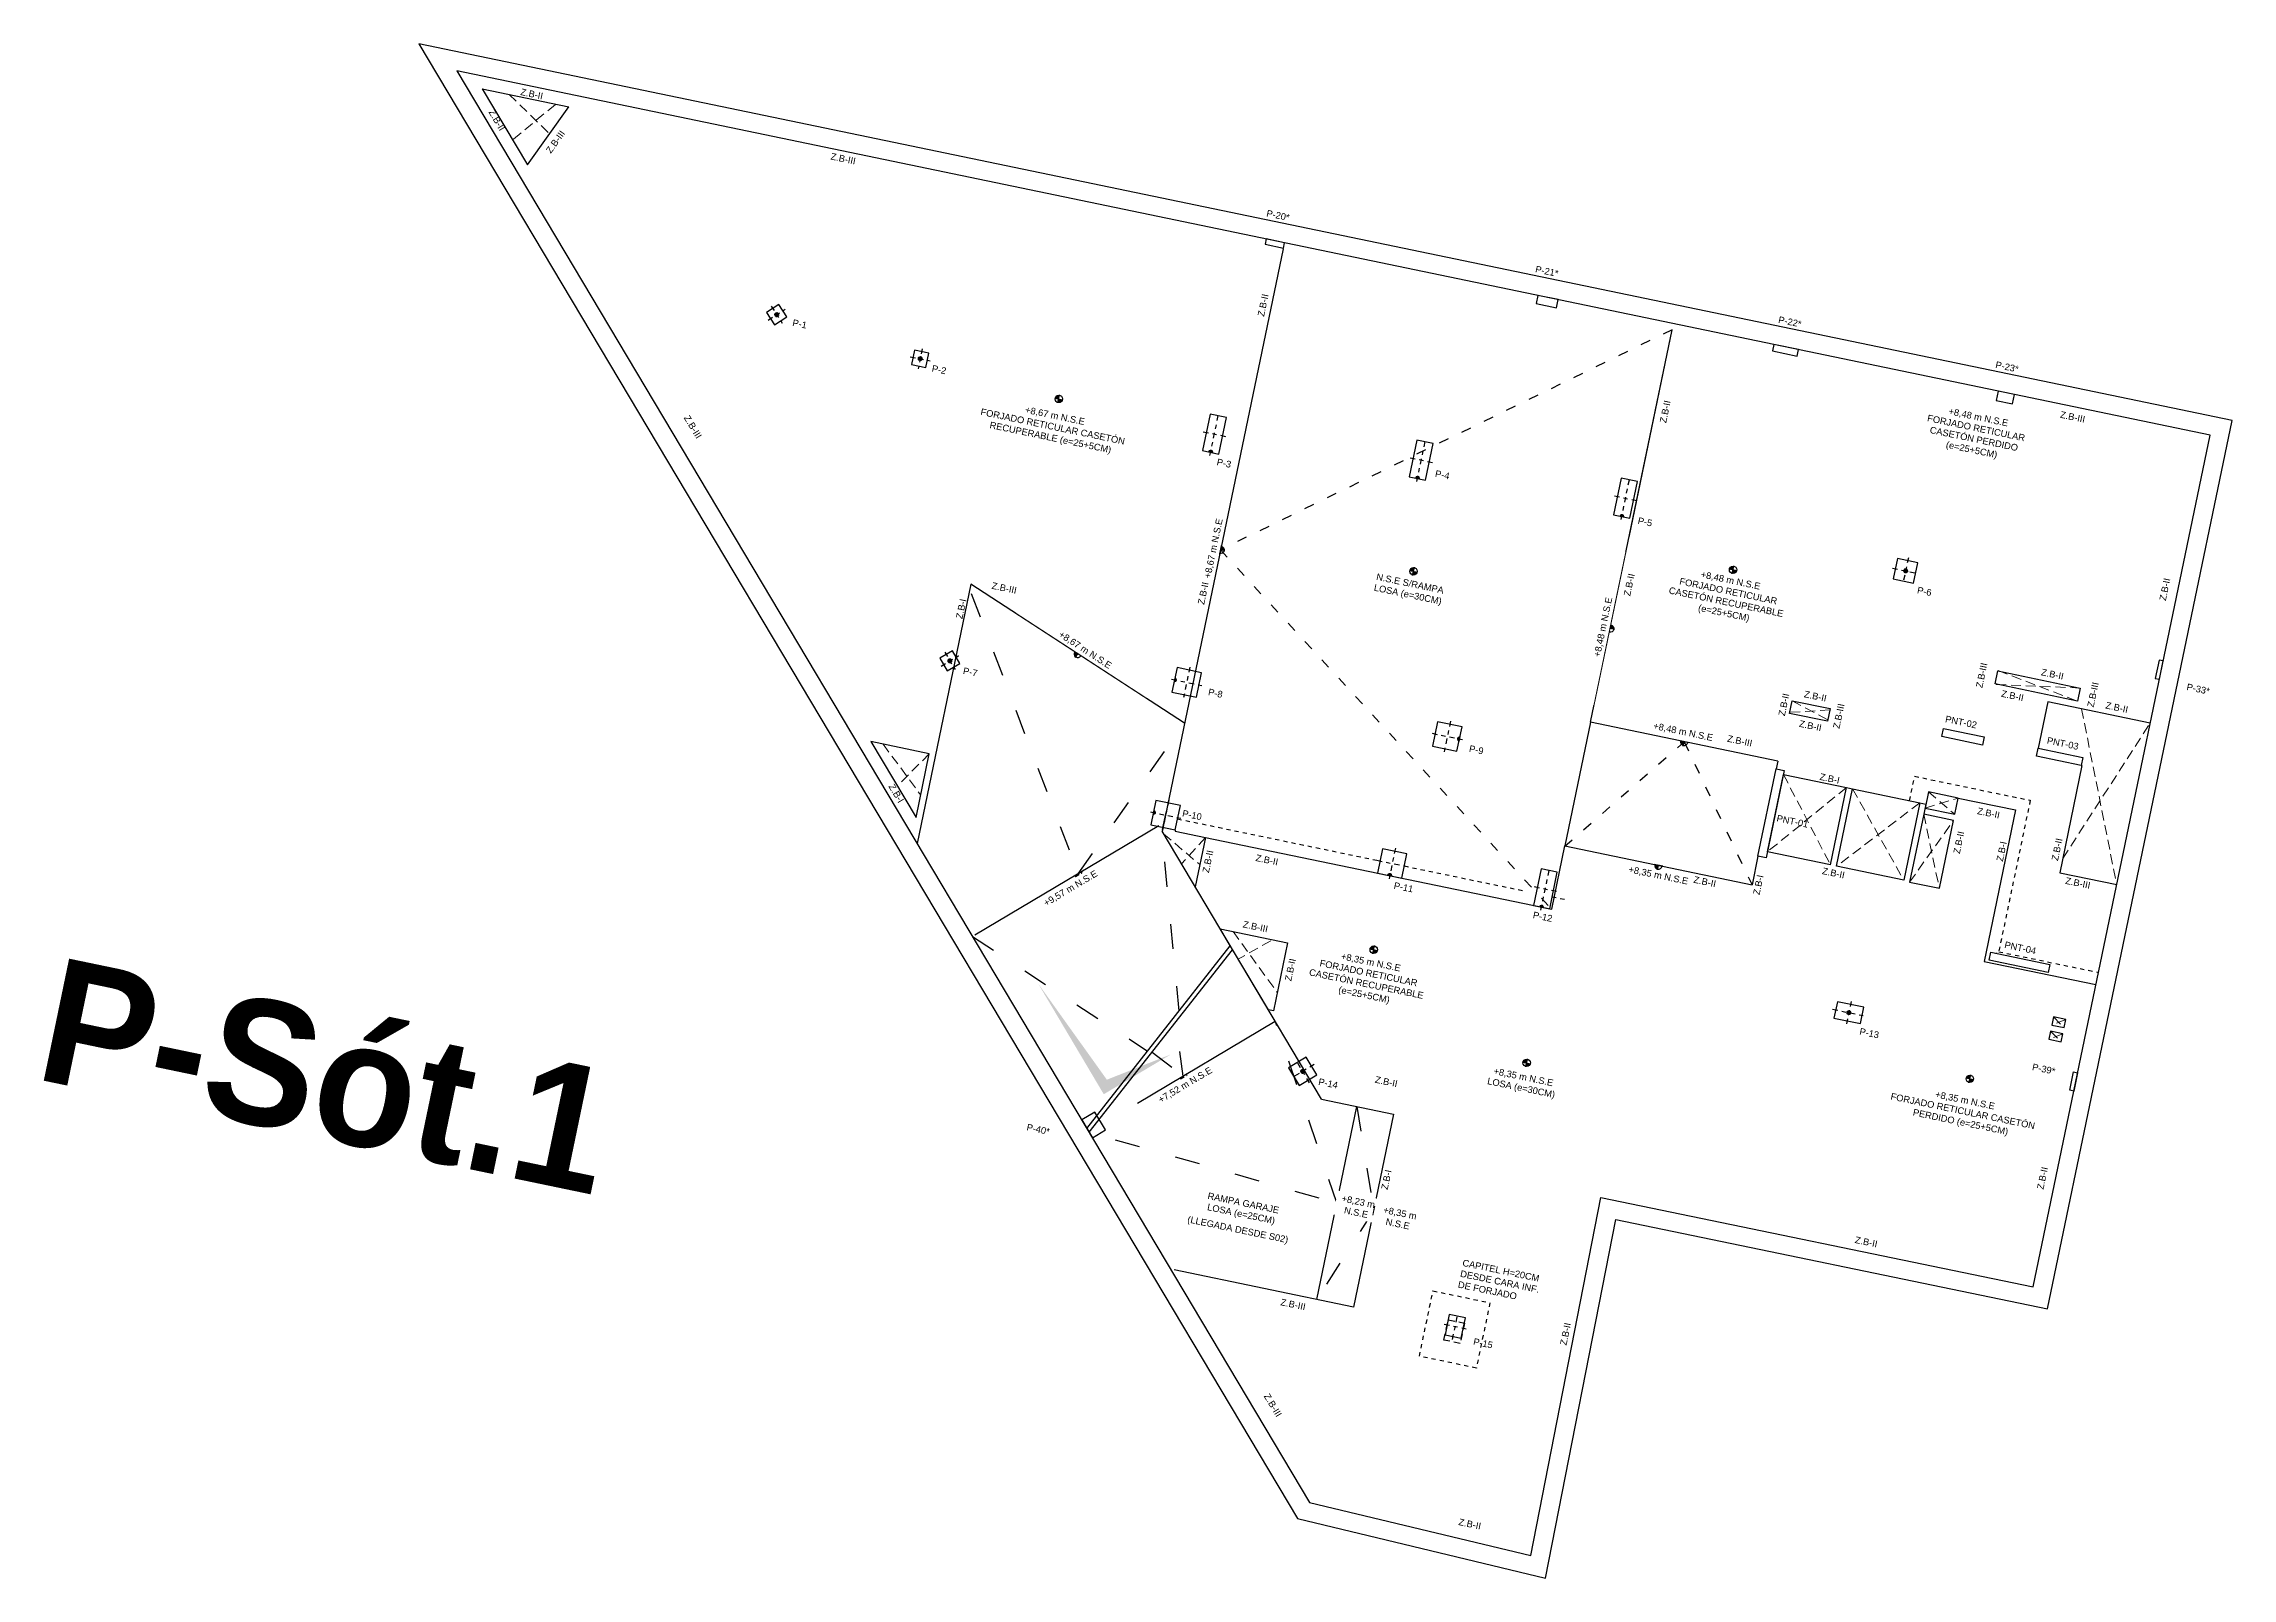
# Model space of a CAD drawing. Header units: metres. Extents: x 725601.2 to 725653.8, y 4370753.9 to 4370790.8.
import ezdxf

# ---------------------------------------------------------------- set-up
doc = ezdxf.new("R2010")
doc.units = ezdxf.units.M
for name, pattern in [('1144_EST_XREF_PLANTAS COMPLETAS$0$ACAD_ISO03W100', [30, 12, -18]), ('1144_EST_XREF_PLANTAS COMPLETAS$0$DASHDOTX2', [50.8, 25.4, -12.7, 0, -12.7]), ('1144_EST_XREF_PLANTAS COMPLETAS$0$Derribado', [0.357187, 0.238125, -0.119063]), ('1144_EST_XREF_PLANTAS COMPLETAS$0$HIDDEN', [9.525, 6.35, -3.175]), ('CYE_TRAZOS', [4, 2, -2])]:
    doc.linetypes.add(name, pattern=pattern)
for name, color, linetype in [('1144_EST_XREF_PLANTAS COMPLETAS$0$BUIN_BORDE FORJADO', 33, 'Continuous'), ('1144_EST_XREF_PLANTAS COMPLETAS$0$BUIN_EJES PILARES', 252, '1144_EST_XREF_PLANTAS COMPLETAS$0$DASHDOTX2'), ('1144_EST_XREF_PLANTAS COMPLETAS$0$BUIN_NIVELES', 1, 'Continuous'), ('1144_EST_XREF_PLANTAS COMPLETAS$0$BUIN_OCULTA', 253, 'CYE_TRAZOS'), ('1144_EST_XREF_PLANTAS COMPLETAS$0$BUIN_PANTALLA', 13, 'Continuous'), ('1144_EST_XREF_PLANTAS COMPLETAS$0$BUIN_PILARES', 1, 'Continuous'), ('1144_EST_XREF_PLANTAS COMPLETAS$0$BUIN_PROY INF', 252, '1144_EST_XREF_PLANTAS COMPLETAS$0$HIDDEN'), ('1144_EST_XREF_PLANTAS COMPLETAS$0$BUIN_SIMBOLOS', 10, 'Continuous'), ('1144_EST_XREF_PLANTAS COMPLETAS$0$BUIN_TEXTO', 7, 'Continuous'), ('1144_EST_XREF_PLANTAS COMPLETAS$0$BUIN_TEXTO PILARES', 42, 'Continuous'), ('1144_EST_XREF_PLANTAS COMPLETAS$0$BUIN_TEXTO ZUNCHOS', 10, 'Continuous')]:
    doc.layers.add(name, color=color, linetype=linetype)
for name, color, linetype, lineweight in [('1144_EST_XREF_PLANTAS COMPLETAS$0$BUIN_HUECOS', 253, '1144_EST_XREF_PLANTAS COMPLETAS$0$Derribado', 0), ('1144_EST_XREF_PLANTAS COMPLETAS$0$BUIN_PUNTO CRECIMIENTO', 10, 'Continuous', 5), ('TEXTO', 255, 'Continuous', 5)]:
    doc.layers.add(name, color=color, linetype=linetype, lineweight=lineweight)
doc.styles.add('1144_EST_XREF_PLANTAS COMPLETAS$0$Standard', font='arial.ttf')
doc.styles.add('C&E TEXTO', font='', dxfattribs={"height": 0.2})
doc.styles.get('C&E TEXTO').set_extended_font_data('CanoEscarioBody')

# ---------------------------------------------------------------- blocks, each defined once
blk = doc.blocks.new('1144_EST_XREF_PLANTAS COMPLETAS$0$COTA NIVEL MITAD')
at = {"layer": '1144_EST_XREF_PLANTAS COMPLETAS$0$BUIN_NIVELES'}
h = blk.add_hatch(color=256, dxfattribs=at)
h.dxf.hatch_style = 1
h.paths.add_polyline_path([(0.5, 0, 0.414214), (0, 0.5), (0, 0)])
for points in [[(0, 0.6), (0, 0)], [(-0.6, 0), (0.6, 0)]]:
    blk.add_lwpolyline(points, dxfattribs=at)
blk.add_arc((0, 0), 0.5, 0, 180, dxfattribs=at)
blk = doc.blocks.new('1144_EST_XREF_PLANTAS COMPLETAS$0$COTA NIVEL COMPLETA')
at = {"layer": '1144_EST_XREF_PLANTAS COMPLETAS$0$BUIN_NIVELES'}
h = blk.add_hatch(color=256, dxfattribs=at)
h.dxf.hatch_style = 1
h.paths.add_polyline_path([(0.5, 0), (0, 0), (0, -0.5, 0.414214)])
h.paths.add_polyline_path([(0, 0.5, 0.414214), (-0.5, 0), (0, 0)])
for points in [[(-0.56, 0), (0.56, 0)], [(0, -0.56), (0, 0.56)]]:
    blk.add_lwpolyline(points, dxfattribs=at)
blk.add_circle((0, 0), 0.5, dxfattribs=at)
blk = doc.blocks.new('1144_EST_XREF_PLANTAS COMPLETAS$0$8')
at = {"layer": '1144_EST_XREF_PLANTAS COMPLETAS$0$BUIN_PUNTO CRECIMIENTO'}
h = blk.add_hatch(color=256, dxfattribs=at)
h.dxf.hatch_style = 1
edge = h.paths.add_edge_path()
edge.add_line((0, 0), (-0.05, 0))
edge.add_arc((0, 0), 0.05, 0, 180, ccw=False)
edge.add_line((0.05, 0), (0, 0))
for p, q in [((-0.06, 0), (0.06, 0)), ((0, 0), (0, 0.06))]:
    blk.add_line(p, q, dxfattribs=at)
blk.add_arc((0, 0), 0.05, 0, 180, dxfattribs=at)
blk = doc.blocks.new('1144_EST_XREF_PLANTAS COMPLETAS$0$5')
at = {"layer": '1144_EST_XREF_PLANTAS COMPLETAS$0$BUIN_PUNTO CRECIMIENTO'}
h = blk.add_hatch(color=256, dxfattribs=at)
h.dxf.hatch_style = 1
h.paths.add_polyline_path([(0.05, 0, 1), (-0.05, 0, 1)])
for p, q in [((-0.06, 0), (0.06, 0)), ((0, 0.06), (0, -0.06))]:
    blk.add_line(p, q, dxfattribs=at)
blk.add_circle((0, 0), 0.05, dxfattribs=at)
blk = doc.blocks.new('1144_EST_XREF_PLANTAS COMPLETAS$0$90x40_CONT')
at = {"layer": '1144_EST_XREF_PLANTAS COMPLETAS$0$BUIN_EJES PILARES', "ltscale": 0.005}
for p, q in [((-0.525, 0), (0.525, 0)), ((0, 0.275), (0, -0.275))]:
    blk.add_line(p, q, dxfattribs=at)
at = {"layer": '1144_EST_XREF_PLANTAS COMPLETAS$0$BUIN_PILARES'}
blk.add_lwpolyline([(-0.45, -0.2), (0.45, -0.2), (0.45, 0.2), (-0.45, 0.2)], close=True, dxfattribs=at)
blk = doc.blocks.new('1144_EST_XREF_PLANTAS COMPLETAS$0$60x60_CONT')
at = {"layer": '1144_EST_XREF_PLANTAS COMPLETAS$0$BUIN_EJES PILARES', "ltscale": 0.005}
for p, q in [((-0.375, 0), (0.375, 0)), ((0, 0.375), (0, -0.375))]:
    blk.add_line(p, q, dxfattribs=at)
at = {"layer": '1144_EST_XREF_PLANTAS COMPLETAS$0$BUIN_PILARES'}
blk.add_lwpolyline([(-0.3, -0.3), (0.3, -0.3), (0.3, 0.3), (-0.3, 0.3)], close=True, dxfattribs=at)
blk = doc.blocks.new('1144_EST_XREF_PLANTAS COMPLETAS$0$50x50_CONT')
at = {"layer": '1144_EST_XREF_PLANTAS COMPLETAS$0$BUIN_EJES PILARES', "ltscale": 0.005}
for p, q in [((-0.325, 0), (0.325, 0)), ((0, 0.325), (0, -0.325))]:
    blk.add_line(p, q, dxfattribs=at)
at = {"layer": '1144_EST_XREF_PLANTAS COMPLETAS$0$BUIN_PILARES'}
blk.add_lwpolyline([(-0.25, -0.25), (0.25, -0.25), (0.25, 0.25), (-0.25, 0.25)], close=True, dxfattribs=at)
blk = doc.blocks.new('1144_EST_XREF_PLANTAS COMPLETAS$0$40x65_CONT')
at = {"layer": '1144_EST_XREF_PLANTAS COMPLETAS$0$BUIN_EJES PILARES', "ltscale": 0.005}
for p, q in [((-0.4, 0), (0.4, 0)), ((0, 0.275), (0, -0.275))]:
    blk.add_line(p, q, dxfattribs=at)
at = {"layer": '1144_EST_XREF_PLANTAS COMPLETAS$0$BUIN_PILARES'}
blk.add_lwpolyline([(-0.325, -0.2), (0.325, -0.2), (0.325, 0.2), (-0.325, 0.2)], close=True, dxfattribs=at)
blk = doc.blocks.new('1144_EST_XREF_PLANTAS COMPLETAS$0$35x35_CONT')
at = {"layer": '1144_EST_XREF_PLANTAS COMPLETAS$0$BUIN_EJES PILARES', "ltscale": 0.005}
for p, q in [((-0.245, 0), (0.245, 0)), ((0, 0.245), (0, -0.245))]:
    blk.add_line(p, q, dxfattribs=at)
at = {"layer": '1144_EST_XREF_PLANTAS COMPLETAS$0$BUIN_PILARES'}
blk.add_lwpolyline([(-0.175, -0.175), (0.175, -0.175), (0.175, 0.175), (-0.175, 0.175)], close=True, dxfattribs=at)
blk = doc.blocks.new('1144_EST_XREF_PLANTAS COMPLETAS$0$50x40_CONT')
at = {"layer": '1144_EST_XREF_PLANTAS COMPLETAS$0$BUIN_EJES PILARES', "ltscale": 0.005}
for p, q in [((0, 0.27), (0, -0.27)), ((-0.32, 0), (0.32, 0))]:
    blk.add_line(p, q, dxfattribs=at)
at = {"layer": '1144_EST_XREF_PLANTAS COMPLETAS$0$BUIN_PILARES'}
blk.add_lwpolyline([(-0.25, -0.2), (0.25, -0.2), (0.25, 0.2), (-0.25, 0.2)], close=True, dxfattribs=at)

msp = doc.modelspace()

# ---------------------------------------------------------------- hatches: boundary and pattern name
at = {"layer": '1144_EST_XREF_PLANTAS COMPLETAS$0$BUIN_HUECOS'}
h = msp.add_hatch(color=256, dxfattribs=at)
h.dxf.hatch_style = 1
h.paths.add_polyline_path([(725626.747, 4370765.859), (725625.096, 4370768.168), (725626.672, 4370765.51), (725628.291, 4370766.47)])

# ---------------------------------------------------------------- linework, layer by layer
at = {"layer": '1144_EST_XREF_PLANTAS COMPLETAS$0$BUIN_BORDE FORJADO'}
for p, q in [((725611.711, 4370789.706), (725613.802, 4370789.272)), ((725611.711, 4370789.706), (725612.803, 4370787.873)), ((725612.803, 4370787.873), (725613.802, 4370789.272)), ((725630.986, 4370785.853), (725628.074, 4370771.842)), ((725638.386, 4370774.459), (725640.35, 4370783.907)), ((725639.313, 4370778.917), (725640.317, 4370783.748)), ((725623.477, 4370777.781), (725622.179, 4370771.544)), ((725628.614, 4370774.439), (725623.477, 4370777.781)), ((725649.387, 4370774.954), (725649.155, 4370773.84)), ((725651.854, 4370774.441), (725649.387, 4370774.954)), ((725638.386, 4370774.459), (725637.768, 4370771.484)), ((725642.89, 4370773.523), (725638.386, 4370774.459)), ((725642.89, 4370773.523), (725642.852, 4370773.342)), ((725650.211, 4370773.416), (725649.676, 4370770.841)), ((725650.192, 4370773.42), (725650.211, 4370773.416)), ((725644.159, 4370771.028), (725644.545, 4370772.888)), ((725644.306, 4370770.997), (725644.692, 4370772.858)), ((725644.545, 4370772.888), (725644.692, 4370772.858)), ((725646.308, 4370772.522), (725646.455, 4370772.491)), ((725646.455, 4370772.491), (725646.404, 4370772.246)), ((725647.23, 4370772.636), (725648.611, 4370772.35)), ((725627.997, 4370771.972), (725623.572, 4370769.335)), ((725628.166, 4370772.285), (725628.081, 4370771.877)), ((725648.611, 4370772.35), (725647.854, 4370768.707)), ((725631.915, 4370765.39), (725628.074, 4370771.842)), ((725629.119, 4370771.69), (725637.451, 4370769.959)), ((725637.451, 4370769.959), (725637.768, 4370771.484)), ((725637.768, 4370771.484), (725642.272, 4370770.548)), ((725642.415, 4370771.237), (725642.272, 4370770.548)), ((725649.676, 4370770.841), (725651.047, 4370770.556)), ((725626.263, 4370764.687), (725629.716, 4370769.082)), ((725626.319, 4370764.594), (725629.772, 4370768.988)), ((725647.854, 4370768.707), (725650.546, 4370768.148)), ((725627.487, 4370765.293), (725630.798, 4370767.265)), ((725631.796, 4370760.573), (725632.761, 4370765.214)), ((725631.915, 4370765.39), (725633.647, 4370765.03)), ((725633.647, 4370765.03), (725632.683, 4370760.389)), ((725632.683, 4370760.389), (725628.368, 4370761.285))]:
    msp.add_line(p, q, dxfattribs=at)
for points in [[(725648.189, 4370775.696), (725650.169, 4370775.284), (725650.103, 4370774.971), (725648.124, 4370775.382)], [(725643.24, 4370774.977), (725644.154, 4370774.788), (725644.091, 4370774.484), (725643.177, 4370774.674)], [(725646.516, 4370772.785), (725646.434, 4370772.393), (725647.149, 4370772.245), (725647.23, 4370772.636)], [(725646.404, 4370772.246), (725646.064, 4370770.614), (725646.779, 4370770.465), (725647.118, 4370772.098)], [(725631.094, 4370769.15), (725630.753, 4370767.514), (725630.637, 4370767.538), (725629.474, 4370769.489)], [(725649.486, 4370767.173), (725649.78, 4370767.112), (725649.82, 4370767.308), (725649.527, 4370767.369)], [(725649.415, 4370766.831), (725649.709, 4370766.769), (725649.749, 4370766.965), (725649.456, 4370767.026)]]:
    msp.add_lwpolyline(points, close=True, dxfattribs=at)
for points in [[(725621.068, 4370773.997), (725622.156, 4370772.17), (725622.475, 4370773.704), (725621.068, 4370773.997)], [(725644.159, 4370771.028), (725642.641, 4370771.343), (725643.028, 4370773.203), (725644.545, 4370772.888)], [(725644.692, 4370772.858), (725646.308, 4370772.522), (725645.921, 4370770.661), (725644.306, 4370770.997)], [(725628.082, 4370771.936), (725628.394, 4370771.871), (725628.388, 4370771.842)], [(725628.388, 4370771.842), (725629.119, 4370771.69), (725628.872, 4370770.5), (725628.872, 4370770.5)]]:
    msp.add_lwpolyline(points, dxfattribs=at)
msp.add_arc((725648.161, 4370768.909), 0.01, 168.2591, 258.2591, dxfattribs=at)
at = {"layer": '1144_EST_XREF_PLANTAS COMPLETAS$0$BUIN_HUECOS'}
for p, q in [((725612.366, 4370789.57), (725613.331, 4370788.627)), ((725613.476, 4370789.327), (725612.445, 4370788.475)), ((725648.191, 4370775.705), (725650.103, 4370774.971)), ((725650.169, 4370775.284), (725648.121, 4370775.37)), ((725644.147, 4370774.756), (725643.186, 4370774.7)), ((725643.24, 4370774.977), (725644.097, 4370774.513)), ((725650.2, 4370774.785), (725651.047, 4370770.556)), ((725649.747, 4370771.181), (725651.854, 4370774.441)), ((725621.363, 4370773.936), (725622.267, 4370772.705)), ((725622.475, 4370773.704), (725621.715, 4370772.944)), ((725643.028, 4370773.203), (725644.159, 4370771.028)), ((725644.545, 4370772.888), (725642.641, 4370771.343)), ((725646.308, 4370772.522), (725644.306, 4370770.997)), ((725644.692, 4370772.858), (725645.921, 4370770.662)), ((725646.434, 4370772.393), (725647.231, 4370772.636)), ((725646.516, 4370772.785), (725647.149, 4370772.245)), ((725646.064, 4370770.614), (725647.119, 4370772.098)), ((725646.404, 4370772.246), (725646.779, 4370770.466)), ((725628.11, 4370771.779), (725628.983, 4370771.034)), ((725629.119, 4370771.69), (725628.543, 4370771.053)), ((725629.783, 4370769.425), (725630.846, 4370767.958)), ((725630.69, 4370769.204), (725629.909, 4370768.761))]:
    msp.add_line(p, q, dxfattribs=at)
for points in [[(725649.82, 4370767.308), (725649.486, 4370767.173)], [(725649.527, 4370767.369), (725649.78, 4370767.112)], [(725649.749, 4370766.965), (725649.415, 4370766.831)], [(725649.456, 4370767.026), (725649.709, 4370766.769)]]:
    msp.add_lwpolyline(points, dxfattribs=at)
at = {"layer": '1144_EST_XREF_PLANTAS COMPLETAS$0$BUIN_OCULTA', "ltscale": 0.05}
for p, q in [((725646.063, 4370772.573), (725646.185, 4370773.16)), ((725646.185, 4370773.16), (725648.966, 4370772.582)), ((725648.966, 4370772.582), (725648.209, 4370768.94)), ((725628.449, 4370772.136), (725633.319, 4370771.124)), ((725633.906, 4370771.002), (725636.826, 4370770.395)), ((725637.463, 4370770.263), (725637.757, 4370770.202)), ((725648.209, 4370768.94), (725650.607, 4370768.441))]:
    msp.add_line(p, q, dxfattribs=at)
at = {"layer": '1144_EST_XREF_PLANTAS COMPLETAS$0$BUIN_OCULTA', "ltscale": 0.025}
msp.add_lwpolyline([(725635.965, 4370760.492), (725635.638, 4370758.92), (725634.268, 4370759.205), (725634.594, 4370760.777)], close=True, dxfattribs=at)
at = {"layer": '1144_EST_XREF_PLANTAS COMPLETAS$0$BUIN_PANTALLA'}
for points in [[(725646.88, 4370774.313), (725647.859, 4370774.109), (725647.818, 4370773.913), (725646.839, 4370774.117)], [(725649.155, 4370773.84), (725650.232, 4370773.616), (725650.192, 4370773.42), (725649.115, 4370773.644)], [(725642.852, 4370773.342), (725643.048, 4370773.301), (725642.611, 4370771.196), (725642.415, 4370771.237)], [(725648.019, 4370768.928), (725649.438, 4370768.633), (725649.398, 4370768.438), (725647.978, 4370768.733)]]:
    msp.add_lwpolyline(points, close=True, dxfattribs=at)
at = {"layer": '1144_EST_XREF_PLANTAS COMPLETAS$0$BUIN_PILARES'}
for points in [[(725630.554, 4370785.964), (725630.994, 4370785.872), (725631.021, 4370785.999), (725630.58, 4370786.091)], [(725637.08, 4370784.536), (725637.569, 4370784.434), (725637.61, 4370784.63), (725637.12, 4370784.732)], [(725642.766, 4370783.395), (725643.354, 4370783.273), (725643.386, 4370783.43), (725642.799, 4370783.552)], [(725651.976, 4370775.516), (725652.074, 4370775.496), (725652.165, 4370775.936), (725652.067, 4370775.957)], [(725650.008, 4370766.048), (725650.106, 4370766.028), (725650.014, 4370765.587), (725649.916, 4370765.608)], [(725626.398, 4370764.462), (725626.713, 4370764.65), (725626.457, 4370765.079), (725626.142, 4370764.891)]]:
    msp.add_lwpolyline(points, close=True, dxfattribs=at)
at = {"layer": '1144_EST_XREF_PLANTAS COMPLETAS$0$BUIN_PROY INF', "ltscale": 0.025}
msp.add_lwpolyline([(725634.961, 4370760.082), (725635.352, 4370760.001), (725635.25, 4370759.511), (725634.859, 4370759.592)], close=True, dxfattribs=at)
at = {"layer": '1144_EST_XREF_PLANTAS COMPLETAS$0$BUIN_SIMBOLOS', "color": 253, "linetype": '1144_EST_XREF_PLANTAS COMPLETAS$0$ACAD_ISO03W100', "ltscale": 0.02}
for p, q in [((725640.35, 4370783.907), (725629.48, 4370778.608)), ((725629.48, 4370778.608), (725637.451, 4370769.959)), ((725637.767, 4370771.476), (725640.638, 4370773.991)), ((725640.638, 4370773.991), (725642.272, 4370770.548))]:
    msp.add_line(p, q, dxfattribs=at)
at = {"layer": '1144_EST_XREF_PLANTAS COMPLETAS$0$BUIN_SIMBOLOS', "linetype": '1144_EST_XREF_PLANTAS COMPLETAS$0$ACAD_ISO03W100', "ltscale": 0.05}
for p, q in [((725623.483, 4370777.557), (725626.057, 4370770.816)), ((725626.057, 4370770.816), (725628.614, 4370774.439)), ((725628.485, 4370767.515), (725628.065, 4370771.855)), ((725623.515, 4370769.302), (725627.726, 4370766.548)), ((725628.587, 4370765.947), (725628.396, 4370767.237)), ((725627.834, 4370766.523), (725628.587, 4370765.947))]:
    msp.add_line(p, q, dxfattribs=at)
msp.add_lwpolyline([(725632.761, 4370765.214), (725633.165, 4370762.709), (725631.797, 4370760.573)], dxfattribs=at)

# ---------------------------------------------------------------- block references
at = {"layer": '1144_EST_XREF_PLANTAS COMPLETAS$0$BUIN_NIVELES'}
for name, p, xscale, yscale, zscale, rotation in [('1144_EST_XREF_PLANTAS COMPLETAS$0$COTA NIVEL COMPLETA', (725625.59, 4370782.242), 0.1799999999999997, 0.1799999999999997, 0.1799999999999997, 348.2591254193135), ('1144_EST_XREF_PLANTAS COMPLETAS$0$COTA NIVEL MITAD', (725629.48, 4370778.608), -0.180000000000001, 0.180000000000001, 0.180000000000001, 258.2591254193134), ('1144_EST_XREF_PLANTAS COMPLETAS$0$COTA NIVEL COMPLETA', (725634.126, 4370778.093), 0.1799999999999997, 0.1799999999999997, 0.1799999999999997, 348.2591254193135), ('1144_EST_XREF_PLANTAS COMPLETAS$0$COTA NIVEL MITAD', (725638.855, 4370776.714), -0.180000000000001, 0.180000000000001, 0.180000000000001, 258.2591254193134), ('1144_EST_XREF_PLANTAS COMPLETAS$0$COTA NIVEL MITAD', (725626.046, 4370776.11), 0.180000000000001, 0.180000000000001, 0.180000000000001, 146.9519706662662), ('1144_EST_XREF_PLANTAS COMPLETAS$0$COTA NIVEL MITAD', (725640.638, 4370773.991), 0.180000000000001, 0.180000000000001, 0.180000000000001, 168.2591254193135), ('1144_EST_XREF_PLANTAS COMPLETAS$0$COTA NIVEL MITAD', (725626.057, 4370770.816), 0.180000000000001, 0.180000000000001, 0.180000000000001, 210.7866796341829), ('1144_EST_XREF_PLANTAS COMPLETAS$0$COTA NIVEL COMPLETA', (725633.169, 4370768.986), 0.1799999999999997, 0.1799999999999997, 0.1799999999999997, 348.2591254193135), ('1144_EST_XREF_PLANTAS COMPLETAS$0$COTA NIVEL COMPLETA', (725636.849, 4370766.264), 0.1799999999999997, 0.1799999999999997, 0.1799999999999997, 348.2591254193135), ('1144_EST_XREF_PLANTAS COMPLETAS$0$COTA NIVEL MITAD', (725628.587, 4370765.947), 0.180000000000001, 0.180000000000001, 0.180000000000001, 210.7866796341829), ('1144_EST_XREF_PLANTAS COMPLETAS$0$COTA NIVEL COMPLETA', (725647.513, 4370765.881), 0.1799999999999997, 0.1799999999999997, 0.1799999999999997, 348.2591254193135), ('1144_EST_XREF_PLANTAS COMPLETAS$0$COTA NIVEL MITAD', (725632.279, 4370762.893), 0.180000000000001, 0.180000000000001, 0.180000000000001, 258.2555894225741)]:
    msp.add_blockref(name, p, dxfattribs=dict(at, xscale=xscale, yscale=yscale, zscale=zscale, rotation=rotation))
at = {"layer": '1144_EST_XREF_PLANTAS COMPLETAS$0$BUIN_PILARES'}
for name, p, rotation in [('1144_EST_XREF_PLANTAS COMPLETAS$0$35x35_CONT', (725618.802, 4370784.27), 33.25912376939137), ('1144_EST_XREF_PLANTAS COMPLETAS$0$35x35_CONT', (725622.256, 4370783.208), 348.2591254193135), ('1144_EST_XREF_PLANTAS COMPLETAS$0$90x40_CONT', (725629.335, 4370781.396), 78.25912541931346), ('1144_EST_XREF_PLANTAS COMPLETAS$0$90x40_CONT', (725634.312, 4370780.77), 78.25912541931346), ('1144_EST_XREF_PLANTAS COMPLETAS$0$90x40_CONT', (725639.228, 4370779.851), 78.25912541931346), ('1144_EST_XREF_PLANTAS COMPLETAS$0$50x50_CONT', (725645.967, 4370778.103), 348.2591254193135), ('1144_EST_XREF_PLANTAS COMPLETAS$0$35x35_CONT', (725622.969, 4370775.938), 30.67094889993989), ('1144_EST_XREF_PLANTAS COMPLETAS$0$60x60_CONT', (725628.669, 4370775.421), 348.2591254193135), ('1144_EST_XREF_PLANTAS COMPLETAS$0$60x60_CONT', (725634.939, 4370774.119), 348.2591254193135), ('1144_EST_XREF_PLANTAS COMPLETAS$0$60x60_CONT', (725633.613, 4370771.063), 348.2591254193135), ('1144_EST_XREF_PLANTAS COMPLETAS$0$90x40_CONT', (725637.298, 4370770.45), 78.25912541931346), ('1144_EST_XREF_PLANTAS COMPLETAS$0$40x65_CONT', (725644.603, 4370767.473), 348.2591254193135), ('1144_EST_XREF_PLANTAS COMPLETAS$0$50x50_CONT', (725631.46, 4370766.061), 210.8077815315638), ('1144_EST_XREF_PLANTAS COMPLETAS$0$50x40_CONT', (725635.131, 4370759.921), 78.25912541931346)]:
    msp.add_blockref(name, p, dxfattribs=dict(at, rotation=rotation))
at = {"layer": '1144_EST_XREF_PLANTAS COMPLETAS$0$BUIN_PUNTO CRECIMIENTO'}
for name, p, rotation in [('1144_EST_XREF_PLANTAS COMPLETAS$0$5', (725618.802, 4370784.27), 348.2591254193135), ('1144_EST_XREF_PLANTAS COMPLETAS$0$5', (725622.256, 4370783.208), 348.2591254193135), ('1144_EST_XREF_PLANTAS COMPLETAS$0$8', (725629.244, 4370780.956), 348.2591254193135), ('1144_EST_XREF_PLANTAS COMPLETAS$0$8', (725634.22, 4370780.33), 348.2591254193135), ('1144_EST_XREF_PLANTAS COMPLETAS$0$8', (725639.136, 4370779.41), 348.2591254193135), ('1144_EST_XREF_PLANTAS COMPLETAS$0$5', (725645.967, 4370778.103), 348.2591254193135), ('1144_EST_XREF_PLANTAS COMPLETAS$0$5', (725622.969, 4370775.938), 30.80491286006732), ('1144_EST_XREF_PLANTAS COMPLETAS$0$8', (725628.375, 4370775.482), 258.2591254193134), ('1144_EST_XREF_PLANTAS COMPLETAS$0$8', (725635.233, 4370774.057), 78.25912541931346), ('1144_EST_XREF_PLANTAS COMPLETAS$0$8', (725627.867, 4370772.287), 258.2591254193134), ('1144_EST_XREF_PLANTAS COMPLETAS$0$8', (725633.552, 4370770.769), 348.2591254193135), ('1144_EST_XREF_PLANTAS COMPLETAS$0$8', (725637.206, 4370770.01), 348.2591254193135), ('1144_EST_XREF_PLANTAS COMPLETAS$0$5', (725644.603, 4370767.473), 348.2591254193135), ('1144_EST_XREF_PLANTAS COMPLETAS$0$5', (725631.46, 4370766.061), 348.2591254193135)]:
    msp.add_blockref(name, p, dxfattribs=dict(at, rotation=rotation))

# ---------------------------------------------------------------- texts
at = {"layer": '1144_EST_XREF_PLANTAS COMPLETAS$0$BUIN_TEXTO', "insert": (725647.634, 4370781.389), "char_height": 0.16, "width": 2.45292, "attachment_point": 5, "rotation": 348.2591, "style": '1144_EST_XREF_PLANTAS COMPLETAS$0$Standard', "bg_fill": 3, "box_fill_scale": 1.5, "bg_fill_color": 256, "bg_fill_transparency": 0}
msp.add_mtext('+8,48 m N.S.E\\PFORJADO RETICULAR CASETÓN PERDIDO (e=25+5CM)', dxfattribs=at)
at = {"layer": '1144_EST_XREF_PLANTAS COMPLETAS$0$BUIN_TEXTO PILARES', "char_height": 0.16, "width": 1.8, "attachment_point": 5, "rotation": 348.2591, "style": '1144_EST_XREF_PLANTAS COMPLETAS$0$Standard'}
for s, insert in [('P-20*', (725630.865, 4370786.657)), ('P-21*', (725637.335, 4370785.313)), ('P-1', (725619.356, 4370784.046)), ('P-22*', (725643.183, 4370784.097)), ('P-2', (725622.71, 4370782.946)), ('P-23*', (725648.407, 4370783.012)), ('P-4', (725634.82, 4370780.416)), ('P-5', (725639.698, 4370779.282)), ('P-6', (725646.42, 4370777.609)), ('P-7', (725623.461, 4370775.67)), ('P-8', (725629.36, 4370775.159)), ('P-33*', (725653.007, 4370775.259)), ('PNT-02', (725647.302, 4370774.465)), ('PNT-03', (725649.75, 4370773.95)), ('P-9', (725635.638, 4370773.797)), ('P-10', (725628.797, 4370772.226)), ('PNT-01', (725643.245, 4370772.077)), ('P-11', (725633.887, 4370770.49)), ('P-12', (725637.235, 4370769.781)), ('PNT-04', (725648.727, 4370769.032)), ('P-13', (725645.093, 4370766.978)), ('P-14', (725632.072, 4370765.769)), ('P-40*', (725625.095, 4370764.664)), ('P-15', (725635.8, 4370759.515))]:
    msp.add_mtext(s, dxfattribs=dict(at, insert=insert))
at = {"layer": '1144_EST_XREF_PLANTAS COMPLETAS$0$BUIN_TEXTO ZUNCHOS', "char_height": 0.16, "width": 0.9, "attachment_point": 5, "style": '1144_EST_XREF_PLANTAS COMPLETAS$0$Standard'}
for s, insert, rotation in [('Z.B-II', (725612.909, 4370789.58), 348.2591), ('Z.B-II', (725612.07, 4370788.95), 300.6591), ('Z.B-III', (725613.479, 4370788.429), 54.2716), ('Z.B-III', (725620.403, 4370788.022), 348.2591), ('Z.B-II', (725630.506, 4370784.498), 78.2591), ('Z.B-II', (725640.182, 4370781.936), 78.2591), ('Z.B-III', (725649.987, 4370781.809), 348.2591), ('Z.B-III', (725616.785, 4370781.57), 301.2401), ('Z.B-II', (725652.205, 4370777.659), 78.2591), ('Z.B-I', (725623.24, 4370777.191), 78.2591), ('Z.B-III', (725647.796, 4370775.591), 78.2591), ('Z.B-II', (725649.501, 4370775.617), 348.2591), ('Z.B-II', (725643.037, 4370774.885), 78.2591), ('Z.B-II', (725643.796, 4370775.088), 348.2591), ('Z.B-II', (725648.539, 4370775.101), 348.2591), ('Z.B-III', (725650.475, 4370775.125), 78.2591), ('Z.B-III', (725644.358, 4370774.61), 78.2591), ('Z.B-II', (725651.051, 4370774.818), 348.2591), ('Z.B-II', (725643.676, 4370774.378), 348.2591), ('Z.B-I', (725621.68, 4370772.75), 301.2401), ('Z.B-I', (725644.141, 4370773.107), 348.2591), ('Z.B-II', (725647.964, 4370772.276), 348.2591), ('Z.B-II', (725647.247, 4370771.568), 78.2591), ('Z.B-I', (725648.277, 4370771.354), 78.2591), ('Z.B-II', (725649.61, 4370771.4), 78.2591), ('Z.B-II', (725629.178, 4370771.111), 78.2591), ('Z.B-II', (725630.599, 4370771.148), 348.2591), ('Z.B-II', (725644.232, 4370770.833), 348.2591), ('Z.B-I', (725642.422, 4370770.549), 78.2591), ('Z.B-III', (725650.113, 4370770.592), 348.2591), ('Z.B-III', (725630.323, 4370769.543), 348.2591), ('Z.B-II', (725633.471, 4370765.813), 348.2591), ('Z.B-I', (725633.473, 4370763.453), 78.2591), ('Z.B-II', (725649.26, 4370763.491), 78.2591), ('Z.B-II', (725645.02, 4370761.956), 348.2591), ('Z.B-III', (725631.229, 4370760.451), 348.2591), ('Z.B-II', (725637.783, 4370759.741), 78.2591), ('Z.B-III', (725630.742, 4370758.027), 301.2401), ('Z.B-II', (725635.481, 4370755.168), 348.2591)]:
    msp.add_mtext(s, dxfattribs=dict(at, insert=insert, rotation=rotation))
at = {"layer": 'TEXTO', "insert": (725601.513, 4370768.827), "char_height": 3, "width": 8, "attachment_point": 1, "rotation": 348.2591, "style": 'C&E TEXTO'}
msp.add_mtext('{\\fCanoEscarioBody|b1|i0|c0|p34;P-Sót.1}', dxfattribs=at)

# ---------------------------------------------------------------- next in the draw order: linework, layer by layer
at = {"layer": '1144_EST_XREF_PLANTAS COMPLETAS$0$BUIN_PILARES'}
msp.add_lwpolyline([(725648.147, 4370782.205), (725648.538, 4370782.124), (725648.585, 4370782.349), (725648.193, 4370782.43)], close=True, dxfattribs=at)

# ---------------------------------------------------------------- next in the draw order: texts
at = {"layer": '1144_EST_XREF_PLANTAS COMPLETAS$0$BUIN_TEXTO', "char_height": 0.16, "attachment_point": 5, "rotation": 348.2591, "style": '1144_EST_XREF_PLANTAS COMPLETAS$0$Standard', "bg_fill": 3, "box_fill_scale": 1.5, "bg_fill_color": 256, "bg_fill_transparency": 0}
for s, insert, width in [('+8,67 m N.S.E\\PFORJADO RETICULAR CASETÓN RECUPERABLE (e=25+5CM)', (725625.44, 4370781.554), 3.6), ('+8,48 m N.S.E\\PFORJADO RETICULAR CASETÓN RECUPERABLE (e=25+5CM)', (725641.671, 4370777.462), 2.94242), ('+8,35 m N.S.E\\PFORJADO RETICULAR CASETÓN RECUPERABLE (e=25+5CM)', (725633.014, 4370768.273), 2.82235), ('+8,35 m N.S.E\\PLOSA (e=30CM)', (725636.74, 4370765.772), 1.67363), ('+8,35 m N.S.E\\PFORJADO RETICULAR CASETÓN PERDIDO (e=25+5CM)', (725647.34, 4370765.081), 3.6)]:
    msp.add_mtext(s, dxfattribs=dict(at, insert=insert, width=width))
at = {"layer": '1144_EST_XREF_PLANTAS COMPLETAS$0$BUIN_TEXTO', "char_height": 0.16, "width": 3.6, "attachment_point": 5, "style": '1144_EST_XREF_PLANTAS COMPLETAS$0$Standard', "bg_fill": 2}
for s, insert, rotation in [('+8,67 m N.S.E', (725629.324, 4370778.641), 78.2591), ('N.S.E S/RAMPA\\PLOSA (e=30CM)', (725634.012, 4370777.646), 348.2591), ('+8,48 m N.S.E', (725638.698, 4370776.747), 78.2591), ('+8,67 m N.S.E', (725626.219, 4370776.191), 326.952), ('+9,57 m N.S.E', (725625.879, 4370770.455), 30.7867), ('+8,35 m N.S.E', (725640.016, 4370770.766), 348.2591)]:
    msp.add_mtext(s, dxfattribs=dict(at, insert=insert, rotation=rotation))
at = {"layer": '1144_EST_XREF_PLANTAS COMPLETAS$0$BUIN_TEXTO', "insert": (725636.202, 4370761), "char_height": 0.16, "attachment_point": 5, "rotation": 348.2591, "style": '1144_EST_XREF_PLANTAS COMPLETAS$0$Standard', "bg_fill": 2}
msp.add_mtext_dynamic_manual_height_columns('\\pxql;CAPITEL H=20CM DESDE CARA INF.\\PDE FORJADO', width=1.93706, gutter_width=1, heights=[1.029], dxfattribs=at)

# ---------------------------------------------------------------- next in the draw order: linework, layer by layer
at = {"layer": '1144_EST_XREF_PLANTAS COMPLETAS$0$BUIN_SIMBOLOS', "linetype": '1144_EST_XREF_PLANTAS COMPLETAS$0$ACAD_ISO03W100', "ltscale": 0.05}
msp.add_lwpolyline([(725626.945, 4370764.415), (725632.279, 4370762.893), (725630.799, 4370767.266)], dxfattribs=at)

# ---------------------------------------------------------------- next in the draw order: block references
at = {"layer": '1144_EST_XREF_PLANTAS COMPLETAS$0$BUIN_NIVELES'}
for name, p, xscale, yscale, zscale, rotation in [('1144_EST_XREF_PLANTAS COMPLETAS$0$COTA NIVEL COMPLETA', (725641.816, 4370778.129), 0.1799999999999997, 0.1799999999999997, 0.1799999999999997, 348.2591254193135), ('1144_EST_XREF_PLANTAS COMPLETAS$0$COTA NIVEL MITAD', (725640.02, 4370771.016), 0.180000000000001, 0.180000000000001, 0.180000000000001, 168.2591254193135)]:
    msp.add_blockref(name, p, dxfattribs=dict(at, xscale=xscale, yscale=yscale, zscale=zscale, rotation=rotation))
at = {"layer": '1144_EST_XREF_PLANTAS COMPLETAS$0$BUIN_PILARES', "rotation": 348.2591254193135}
msp.add_blockref('1144_EST_XREF_PLANTAS COMPLETAS$0$60x60_CONT', (725628.161, 4370772.226), dxfattribs=at)

# ---------------------------------------------------------------- next in the draw order: texts
at = {"layer": '1144_EST_XREF_PLANTAS COMPLETAS$0$BUIN_TEXTO', "insert": (725640.611, 4370774.219), "char_height": 0.16, "width": 3.6, "attachment_point": 5, "rotation": 348.2591, "style": '1144_EST_XREF_PLANTAS COMPLETAS$0$Standard', "bg_fill": 2}
msp.add_mtext('+8,48 m N.S.E', dxfattribs=at)
at = {"layer": '1144_EST_XREF_PLANTAS COMPLETAS$0$BUIN_TEXTO PILARES', "char_height": 0.16, "width": 1.8, "attachment_point": 5, "rotation": 348.2591, "style": '1144_EST_XREF_PLANTAS COMPLETAS$0$Standard'}
for s, insert in [('P-3', (725629.566, 4370780.694)), ('P-39*', (725649.291, 4370766.114))]:
    msp.add_mtext(s, dxfattribs=dict(at, insert=insert))
at = {"layer": '1144_EST_XREF_PLANTAS COMPLETAS$0$BUIN_TEXTO ZUNCHOS', "char_height": 0.16, "width": 0.9, "attachment_point": 5, "style": '1144_EST_XREF_PLANTAS COMPLETAS$0$Standard'}
for s, insert, rotation in [('Z.B-III', (725624.277, 4370777.692), 348.2591), ('Z.B-II', (725629.065, 4370777.564), 78.2591), ('Z.B-II', (725639.316, 4370777.77), 78.2591), ('Z.B-II', (725641.135, 4370770.625), 348.2591), ('Z.B-II', (725631.161, 4370768.505), 78.2591)]:
    msp.add_mtext(s, dxfattribs=dict(at, insert=insert, rotation=rotation))

# ---------------------------------------------------------------- next in the draw order: texts
at = {"layer": '1144_EST_XREF_PLANTAS COMPLETAS$0$BUIN_TEXTO', "char_height": 0.16, "attachment_point": 5, "style": '1144_EST_XREF_PLANTAS COMPLETAS$0$Standard', "bg_fill": 2}
for s, insert, width, rotation in [('+7,52 m N.S.E', (725628.638, 4370765.723), 3.6, 30.7867), ('RAMPA GARAJE LOSA (e=25CM)', (725630.001, 4370762.739), 2.24656, 348.2591), ('+8,23 m N.S.E', (725632.772, 4370762.795), 0.905, 348.2591)]:
    msp.add_mtext(s, dxfattribs=dict(at, insert=insert, width=width, rotation=rotation))
at = {"layer": '1144_EST_XREF_PLANTAS COMPLETAS$0$BUIN_TEXTO ZUNCHOS', "insert": (725641.977, 4370774.013), "char_height": 0.16, "width": 0.9, "attachment_point": 5, "rotation": 348.2591, "style": '1144_EST_XREF_PLANTAS COMPLETAS$0$Standard'}
msp.add_mtext('Z.B-III', dxfattribs=at)

# ---------------------------------------------------------------- next in the draw order: block references
at = {"layer": '1144_EST_XREF_PLANTAS COMPLETAS$0$BUIN_NIVELES', "xscale": 0.180000000000001, "yscale": 0.180000000000001, "zscale": 0.180000000000001, "rotation": 258.2555894225741}
msp.add_blockref('1144_EST_XREF_PLANTAS COMPLETAS$0$COTA NIVEL MITAD', (725633.165, 4370762.709), dxfattribs=at)

# ---------------------------------------------------------------- next in the draw order: texts
at = {"layer": '1144_EST_XREF_PLANTAS COMPLETAS$0$BUIN_TEXTO', "insert": (725629.895, 4370762.232), "char_height": 0.16, "width": 2.7732, "attachment_point": 5, "rotation": 348.2591, "style": '1144_EST_XREF_PLANTAS COMPLETAS$0$Standard', "bg_fill": 2}
msp.add_mtext('(LLEGADA DESDE S02)', dxfattribs=at)

# ---------------------------------------------------------------- next in the draw order: texts
at = {"layer": '1144_EST_XREF_PLANTAS COMPLETAS$0$BUIN_TEXTO', "insert": (725633.773, 4370762.52), "char_height": 0.16, "width": 1.07155, "attachment_point": 5, "rotation": 348.2591, "style": '1144_EST_XREF_PLANTAS COMPLETAS$0$Standard', "bg_fill": 2}
msp.add_mtext('+8,35 m N.S.E', dxfattribs=at)

# ---------------------------------------------------------------- next in the draw order: linework, layer by layer
at = {"layer": '1144_EST_XREF_PLANTAS COMPLETAS$0$BUIN_PANTALLA'}
msp.add_lwpolyline([(725610.194, 4370790.788), (725631.332, 4370755.298), (725637.3, 4370753.863), (725638.991, 4370762.492), (725649.383, 4370760.343), (725653.827, 4370781.719)], close=True, dxfattribs=at)
msp.add_lwpolyline([(725649.035, 4370760.874), (725653.295, 4370781.37), (725611.104, 4370790.139), (725631.624, 4370755.687), (725636.948, 4370754.41), (725638.637, 4370763.025), (725649.035, 4370760.874)], dxfattribs=at)

doc.saveas('drawing.dxf')
